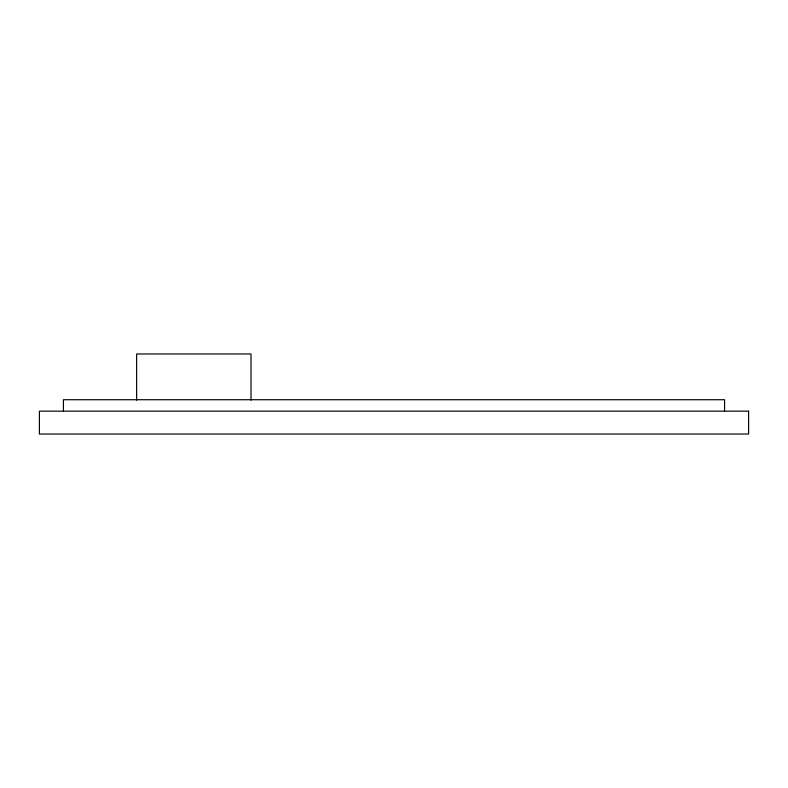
<?xml version="1.0" encoding="UTF-8"?>
<svg xmlns="http://www.w3.org/2000/svg" width="788" height="788" viewBox="0 0 788 788"><rect width="100%" height="100%" fill="white"/><g stroke="black" fill="none" stroke-linecap="round" stroke-linejoin="round"><path stroke-width="1.18" d="M724.576 411.159L724.576 399.723L63.424 399.723L63.424 411.159M251.017 400.206L251.017 353.96L136.629 353.96L136.629 400.206M748.6 411.159L39.4 411.159L39.4 434.04L748.6 434.04L748.6 411.159"/></g></svg>
